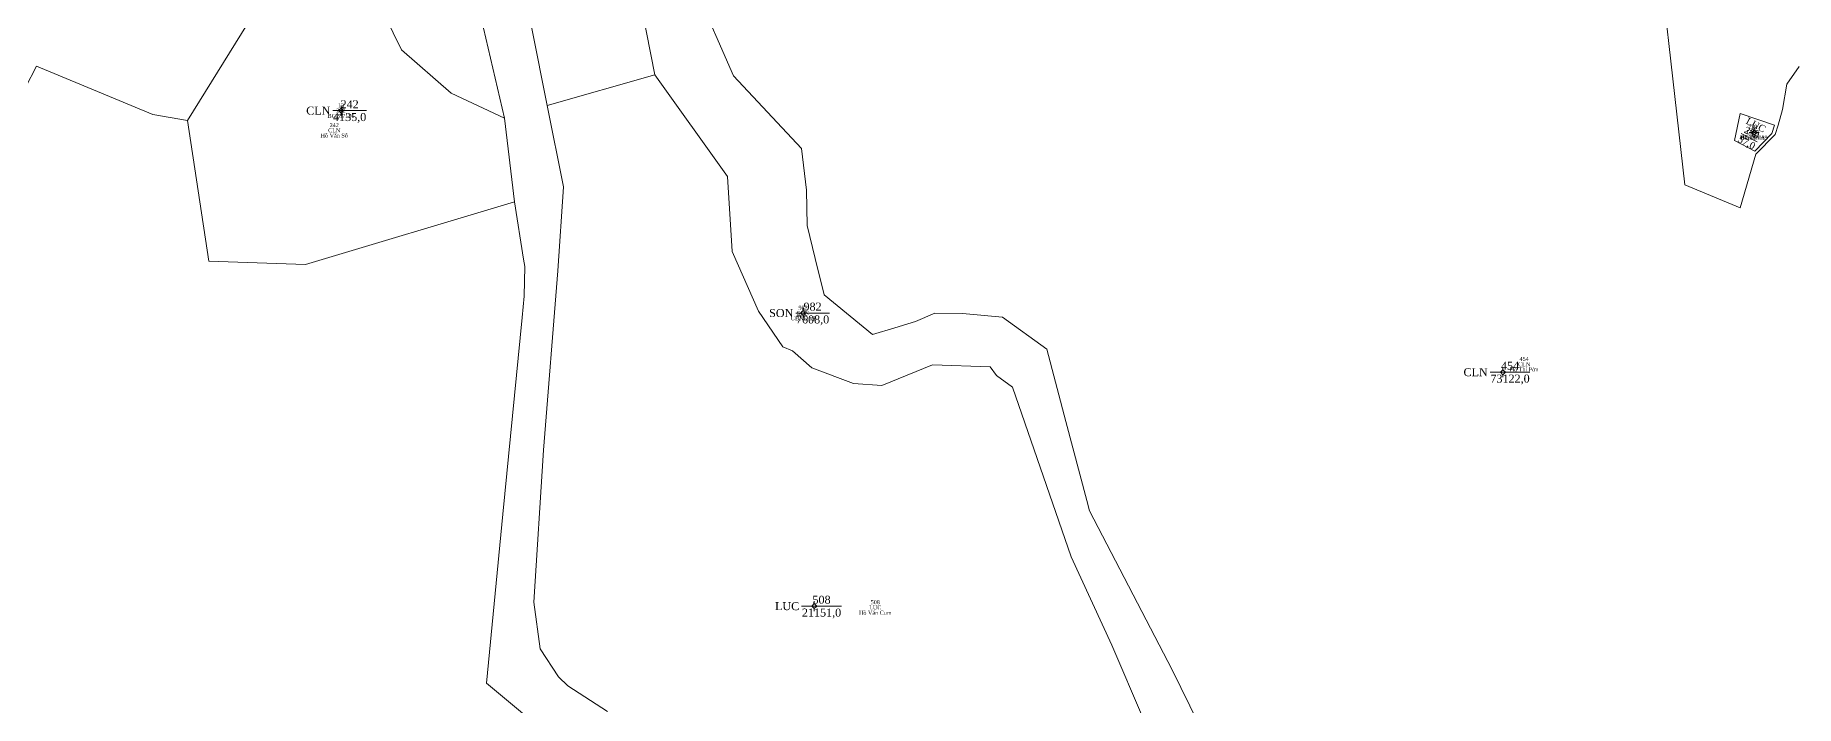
# Model space of a CAD drawing. Header units: metres. Extents: x 543340 to 549474, y 1840490 to 1845220.
# Drawn here: x 547157.1 to 547597, y 1841658.7 to 1841826.2 of the extents above; entities that cross this region are included whole.
import ezdxf
from ezdxf.enums import TextEntityAlignment as Align

# ---------------------------------------------------------------- set-up
doc = ezdxf.new("R2010")
doc.units = ezdxf.units.M
doc.header["$MEASUREMENT"] = 0
for name, color, linetype, lineweight in [('Level 10', 7, 'Continuous', 0), ('Level 11', 7, 'Continuous', 0), ('Level 13', 7, 'Continuous', 0), ('Level 15', 7, 'Continuous', 0), ('Level 19', 7, 'Continuous', 0), ('Level 2', 7, 'Continuous', 0), ('Level 4', 7, 'Continuous', 0)]:
    doc.layers.add(name, color=color, linetype=linetype, lineweight=lineweight)
doc.styles.add('Style-Times New Roman', font='times.ttf')

# ---------------------------------------------------------------- blocks, each defined once
blk = doc.blocks.new('CENTRD')
at = {"layer": 'Level 11', "linetype": 'Continuous', "lineweight": 0}
h = blk.add_hatch(color=1, dxfattribs=at)
edge = h.paths.add_edge_path()
edge.add_arc((0, 0), 1.5, 0, 360)
at = {"layer": 'Level 11', "color": 1, "linetype": 'Continuous', "lineweight": 0}
for p, q in [((-6.25, 0), (-12.5, 0)), ((0, 6.25), (-6.25, 0)), ((-6.25, 0), (0, -6.25)), ((0, 12.5), (0, 6.25)), ((6.25, 0), (0, 6.25)), ((0, -6.25), (6.25, 0)), ((12.5, 0), (6.25, 0)), ((0, -6.25), (0, -12.5))]:
    blk.add_line(p, q, dxfattribs=at)
blk = doc.blocks.new('N_THUA_246')
at = {"layer": 'Level 13', "color": 1, "linetype": 'Continuous', "lineweight": 0}
blk.add_line((-2.63, -0.16), (1.37, -2.25), dxfattribs=at)
at = {"layer": 'Level 13', "color": 5, "linetype": 'Continuous', "lineweight": 0, "style": 'Style-Times New Roman'}
blk.add_text('239', height=1.7, rotation=332.4624, dxfattribs=at).set_placement((0, 0), align=Align.MIDDLE_CENTER)
at = {"layer": 'Level 2', "color": 3, "linetype": 'Continuous', "lineweight": 0, "style": 'Style-Times New Roman'}
blk.add_text('LUC', height=1.7, rotation=332.4624, dxfattribs=at).set_placement((1.02, 1.96), align=Align.MIDDLE_CENTER)
at = {"layer": 'Level 4', "color": 1, "linetype": 'Continuous', "lineweight": 0, "style": 'Style-Times New Roman'}
blk.add_text('57,0', height=1.7, rotation=332.4624, dxfattribs=at).set_placement((-1.26, -2.41), align=Align.MIDDLE_CENTER)
blk = doc.blocks.new('N_THUA_247')
at = {"layer": 'Level 13', "color": 1, "linetype": 'Continuous', "lineweight": 0}
blk.add_line((-2.05, 0), (6.36, 0), dxfattribs=at)
at = {"layer": 'Level 13', "color": 5, "linetype": 'Continuous', "lineweight": 0, "style": 'Style-Times New Roman'}
blk.add_text('242', height=2, dxfattribs=at).set_placement((2.16, 1.6), align=Align.MIDDLE_CENTER)
at = {"layer": 'Level 2', "color": 3, "linetype": 'Continuous', "lineweight": 0, "style": 'Style-Times New Roman'}
blk.add_text('CLN', height=2, dxfattribs=at).set_placement((-2.65, 0), align=Align.MIDDLE_RIGHT)
at = {"layer": 'Level 4', "color": 1, "linetype": 'Continuous', "lineweight": 0, "style": 'Style-Times New Roman'}
blk.add_text('4135,0', height=2, dxfattribs=at).set_placement((2.16, -1.6), align=Align.MIDDLE_CENTER)
blk = doc.blocks.new('N_THUA_251')
at = {"layer": 'Level 13', "color": 1, "linetype": 'Continuous', "lineweight": 0}
blk.add_line((-3.21, 0), (6.75, 0), dxfattribs=at)
at = {"layer": 'Level 13', "color": 5, "linetype": 'Continuous', "lineweight": 0, "style": 'Style-Times New Roman'}
blk.add_text('454', height=2, dxfattribs=at).set_placement((1.77, 1.6), align=Align.MIDDLE_CENTER)
at = {"layer": 'Level 2', "color": 3, "linetype": 'Continuous', "lineweight": 0, "style": 'Style-Times New Roman'}
blk.add_text('CLN', height=2, dxfattribs=at).set_placement((-3.81, 0), align=Align.MIDDLE_RIGHT)
at = {"layer": 'Level 4', "color": 1, "linetype": 'Continuous', "lineweight": 0, "style": 'Style-Times New Roman'}
blk.add_text('73122,0', height=2, dxfattribs=at).set_placement((1.77, -1.6), align=Align.MIDDLE_CENTER)
blk = doc.blocks.new('N_THUA_252')
at = {"layer": 'Level 13', "color": 1, "linetype": 'Continuous', "lineweight": 0}
blk.add_line((-3.15, 0), (6.81, 0), dxfattribs=at)
at = {"layer": 'Level 13', "color": 5, "linetype": 'Continuous', "lineweight": 0, "style": 'Style-Times New Roman'}
blk.add_text('508', height=2, dxfattribs=at).set_placement((1.83, 1.6), align=Align.MIDDLE_CENTER)
at = {"layer": 'Level 2', "color": 3, "linetype": 'Continuous', "lineweight": 0, "style": 'Style-Times New Roman'}
blk.add_text('LUC', height=2, dxfattribs=at).set_placement((-3.75, 0), align=Align.MIDDLE_RIGHT)
at = {"layer": 'Level 4', "color": 1, "linetype": 'Continuous', "lineweight": 0, "style": 'Style-Times New Roman'}
blk.add_text('21151,0', height=2, dxfattribs=at).set_placement((1.83, -1.6), align=Align.MIDDLE_CENTER)
blk = doc.blocks.new('N_THUA_276')
at = {"layer": 'Level 13', "color": 1, "linetype": 'Continuous', "lineweight": 0}
blk.add_line((-1.82, 0), (6.59, 0), dxfattribs=at)
at = {"layer": 'Level 13', "color": 5, "linetype": 'Continuous', "lineweight": 0, "style": 'Style-Times New Roman'}
blk.add_text('982', height=2, dxfattribs=at).set_placement((2.39, 1.6), align=Align.MIDDLE_CENTER)
at = {"layer": 'Level 2', "color": 3, "linetype": 'Continuous', "lineweight": 0, "style": 'Style-Times New Roman'}
blk.add_text('SON', height=2, dxfattribs=at).set_placement((-2.42, 0), align=Align.MIDDLE_RIGHT)
at = {"layer": 'Level 4', "color": 1, "linetype": 'Continuous', "lineweight": 0, "style": 'Style-Times New Roman'}
blk.add_text('7608,0', height=2, dxfattribs=at).set_placement((2.39, -1.6), align=Align.MIDDLE_CENTER)

msp = doc.modelspace()

# ---------------------------------------------------------------- linework, layer by layer
at = {"layer": 'Level 10', "color": 7, "lineweight": 0}
for p, q in [((547252.88, 1841898.45), (547274.34, 1841805.51)), ((547285.03, 1841808.72), (547311.97, 1841816.38)), ((547274.34, 1841805.51), (547276.89, 1841784.62))]:
    msp.add_line(p, q, dxfattribs=at)
at = {"layer": 'Level 10', "color": 7, "lineweight": 0, "flags": 128}
for points in [[(547283.74, 1841947.62), (547293.55, 1841926.52), (547302.21, 1841909.96), (547303.92, 1841876.56), (547305.53, 1841849.03), (547311.97, 1841816.38)], [(547252.65, 1841931.08), (547269.56, 1841886.58), (547285.03, 1841808.72)], [(547326.04, 1841894.15), (547321, 1841871.64), (547320.11, 1841847.08), (547319.95, 1841842.65), (547322.14, 1841837.65), (547331.61, 1841816.06), (547348.56, 1841797.9), (547349.82, 1841787.5), (547349.98, 1841778.7), (547352.02, 1841770.44), (547354.25, 1841761.37), (547366.33, 1841751.45), (547371.87, 1841753.12), (547377.1, 1841754.7), (547381.86, 1841756.8), (547388.79, 1841756.68), (547398.78, 1841755.79), (547409.87, 1841747.78), (547414.65, 1841729.75), (547419.88, 1841710.01), (547420.58, 1841707.38), (547441.16, 1841667.65), (547456.58, 1841636.29)], [(547560.89, 1841863.24), (547569.29, 1841788.85), (547583.09, 1841783.07), (547587.07, 1841796.52), (547591.84, 1841801.44), (547592.62, 1841803.79), (547593.7, 1841807.68), (547594.8, 1841813.99), (547597.9, 1841818.46)], [(547195.16, 1841804.9), (547219.14, 1841843.69), (547227.77, 1841845.32)], [(547227.77, 1841845.32), (547239.38, 1841845.86), (547242.42, 1841835.41), (547248.59, 1841822.63), (547261.07, 1841811.73), (547274.34, 1841805.51)], [(547195.16, 1841804.9), (547186.5, 1841806.45), (547157.4, 1841818.54), (547143.57, 1841791.88)], [(547311.97, 1841816.38), (547330.12, 1841790.9), (547331.26, 1841772.17), (547337.83, 1841757.27), (547343.92, 1841748.39), (547346.35, 1841747.35), (547351.12, 1841743.15), (547361.54, 1841739.19), (547368.69, 1841738.69), (547381.28, 1841743.89), (547395.73, 1841743.39), (547397.34, 1841741.25), (547401.34, 1841738.3), (547415.99, 1841695.92), (547426.14, 1841673.87), (547441.92, 1841636.82), (547452.45, 1841622.19), (547458.77, 1841610.42), (547473.59, 1841596.91), (547486.78, 1841586.34), (547501.63, 1841580.17), (547511.83, 1841573.79), (547533.39, 1841558.31)], [(547285.03, 1841808.72), (547289.08, 1841788.32), (547287.73, 1841767.39), (547284.1, 1841722.54), (547281.73, 1841684.57), (547283.29, 1841672.9), (547287.83, 1841665.89), (547290.15, 1841663.64), (547300.12, 1841657.28)], [(547591.75, 1841803.75), (547583.12, 1841806.66), (547581.68, 1841799.91), (547586.82, 1841797.23), (547591.06, 1841801.69), (547591.75, 1841803.75)], [(547195.16, 1841804.9), (547200.51, 1841769.79), (547224.6, 1841768.92), (547276.89, 1841784.62)], [(547276.89, 1841784.62), (547279.12, 1841770.31), (547279.41, 1841768.46), (547279.27, 1841761.06), (547278.75, 1841755.74), (547273.94, 1841706.57), (547269.84, 1841664.35), (547287.45, 1841649.71)]]:
    msp.add_lwpolyline(points, dxfattribs=at)

# ---------------------------------------------------------------- block references
at = {"layer": 'Level 11', "color": 1, "linetype": 'Continuous', "lineweight": 0, "xscale": 0.1, "yscale": 0.1, "zscale": 0.1}
for p in [(547233.51, 1841807.39), (547586.63, 1841801.94), (547348.96, 1841756.82), (547523.86, 1841742.04), (547351.76, 1841683.58)]:
    msp.add_blockref('CENTRD', p, dxfattribs=at)
at = {"layer": 'Level 2', "color": 3, "linetype": 'Continuous', "lineweight": 0}
for name, p in [('N_THUA_247', (547233.51, 1841807.39)), ('N_THUA_246', (547586.03, 1841801.86)), ('N_THUA_276', (547348.96, 1841756.82)), ('N_THUA_251', (547523.86, 1841742.04)), ('N_THUA_252', (547351.76, 1841683.58))]:
    msp.add_blockref(name, p, dxfattribs=at)

# ---------------------------------------------------------------- texts
at = {"layer": 'Level 15', "color": 1, "linetype": 'Continuous', "lineweight": 0, "char_height": 1, "attachment_point": 5, "line_spacing_factor": 0.790495, "style": 'Style-Times New Roman'}
for s, insert in [('242\\PCLN\\PHồ Văn Số', (547231.82, 1841802.46)), ('239\\PLUC\\PHồ Văn A', (547586.23, 1841802.04)), ('982\\PSON\\PUBND xã', (547348.96, 1841756.82)), ('454\\PCLN\\PHồ Thị Pờn', (547529.15, 1841743.91)), ('508\\PLUC\\PHồ Văn Cum', (547367.01, 1841683.25))]:
    msp.add_mtext(s, dxfattribs=dict(at, insert=insert))
at = {"layer": 'Level 19', "color": 2, "linetype": 'Continuous', "lineweight": 0, "char_height": 1, "attachment_point": 5, "line_spacing_factor": 0.790495, "style": 'Style-Times New Roman'}
for s, insert in [('13\\P242\\PBG287136', (547233.51, 1841807.39)), ('13\\P239\\PBG287019', (547586.63, 1841801.94))]:
    msp.add_mtext(s, dxfattribs=dict(at, insert=insert))

doc.saveas('drawing.dxf')
